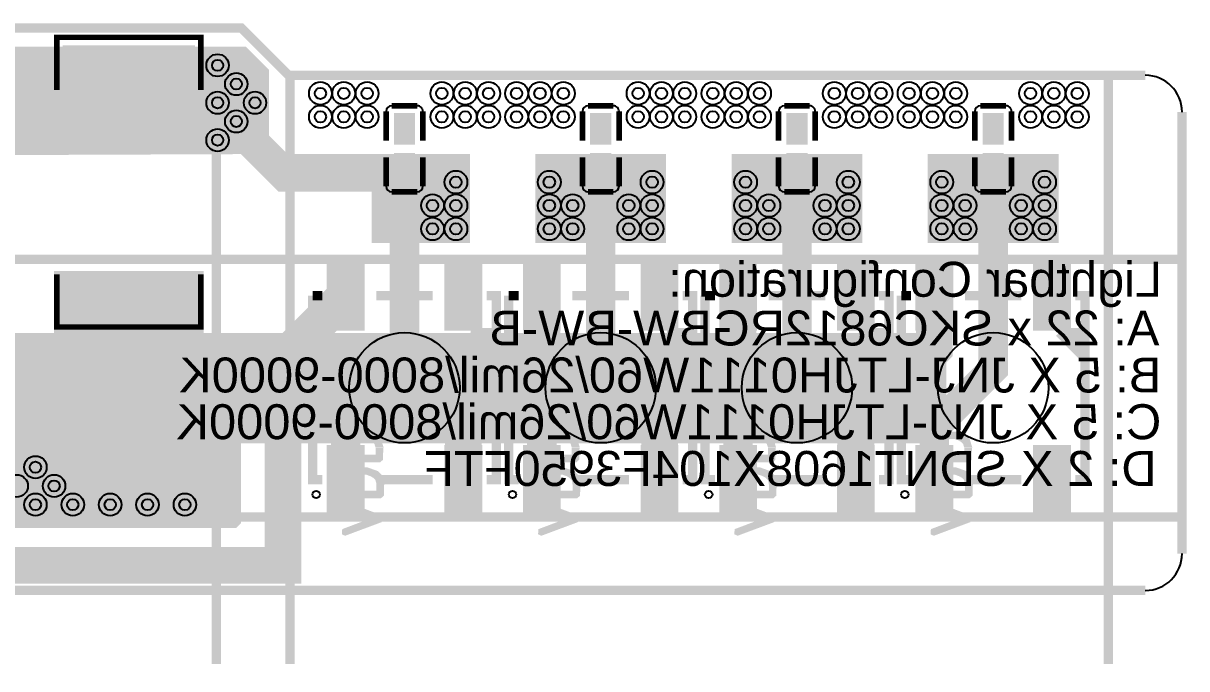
# Model space of a CAD drawing. Header units: millimetres. Extents: x 0 to 195, y -15 to 2.
# Drawn here: x 163.5 to 195.13, y -15.13 to 2.41 of the extents above; entities that cross this region are included whole.
import ezdxf

# ---------------------------------------------------------------- set-up
doc = ezdxf.new("R2010")
doc.units = ezdxf.units.MM
for name, color, linetype, true_color in [('BoardOutLine', 7, 'Continuous', 0xff00ff), ('BottomLayer', 7, 'Continuous', 0x0000ff), ('BottomSilkLayer', 7, 'Continuous', 0x66cc33), ('Document', 7, 'Continuous', 0xffffff), ('Hole', 7, 'Continuous', 0x222222), ('Multi-Layer', 7, 'Continuous', 0xc0c0c0), ('TopLayer', 7, 'Continuous', 0xff0000), ('TopPasteMaskLayer', 7, 'Continuous', 0x808080), ('TopSilkLayer', 7, 'Continuous', 0xffcc00), ('TopSolderMaskLayer', 7, 'Continuous', 0x800080)]:
    doc.layers.add(name, color=color, linetype=linetype, true_color=true_color)
doc.styles.get("Standard").update_dxf_attribs({"font": 'arial.ttf'})

msp = doc.modelspace()

# ---------------------------------------------------------------- hatches: boundary and pattern name
at = {"layer": 'BottomLayer'}
for points in [[(138.30327660655325, 1.7780035560070928), (169.54533909067823, 1.7780035560070928), (170.1803403606807, 1.1430022860046165), (170.1803403606807, -0.63500127000259), (170.68834137668273, -1.1430022860046165), (173.35534671069354, -1.1430022860046165), (173.35534671069354, -2.1590043180086695), (170.43434086868183, -2.1590043180086695), (169.41833883667778, -1.1430022860046165), (138.1762763525528, -1.2700025400050663), (137.66827533655078, -0.7620015240030398), (137.66827533655078, 1.1430022860046165)], [(173.1013462026924, -1.1430022860046165), (175.64135128270254, -1.1430022860046165), (175.64135128270254, -3.048006096012159), (175.64135128270254, -3.5560071120141856), (174.6253492506985, -3.5560071120141856), (173.1013462026924, -3.5560071120141856), (172.97434594869196, -3.5560071120141856), (172.97434594869196, -1.2700025400050663)], [(177.41935483870975, -1.1430022860046165), (180.97536195072394, -1.1430022860046165), (180.97536195072394, -3.048006096012159), (180.97536195072394, -3.5560071120141856), (179.95935991871988, -3.5560071120141856), (178.4353568707138, -3.5560071120141856), (177.41935483870975, -3.5560071120141856), (177.41935483870975, -3.048006096012159)], [(182.75336550673114, -1.1430022860046165), (186.30937261874533, -1.1430022860046165), (186.30937261874533, -3.048006096012159), (186.30937261874533, -3.5560071120141856), (185.29337058674128, -3.5560071120141856), (183.7693675387352, -3.5560071120141856), (182.75336550673114, -3.5560071120141856), (182.75336550673114, -3.048006096012159)], [(188.0873761747523, -1.1430022860046165), (191.64338328676672, -1.1430022860046165), (191.64338328676672, -3.048006096012159), (191.64338328676672, -3.5560071120141856), (190.62738125476244, -3.5560071120141856), (189.10337820675636, -3.5560071120141856), (188.0873761747523, -3.5560071120141856), (188.0873761747523, -3.048006096012159)], [(188.0873761747523, -1.1430022860046165), (191.64338328676672, -1.1430022860046165), (191.64338328676672, -3.048006096012159), (191.64338328676672, -3.5560071120141856), (190.62738125476244, -3.5560071120141856), (189.10337820675636, -3.5560071120141856), (188.0873761747523, -3.5560071120141856), (188.0873761747523, -3.048006096012159)]]:
    msp.add_hatch(color=256, dxfattribs=at).paths.add_polyline_path(points)
at = {"layer": 'Document'}
for points in [[(176.36329692659388, -5.993014986030062), (175.66329692659383, -5.993014986030062), (175.66329692659383, -5.993014986030062), (176.36329692659388, -6.69301498602988)], [(181.69730759461527, -5.993014986030062), (180.99730759461522, -5.993014986030062), (180.99730759461522, -5.993014986030062), (181.69730759461527, -6.69301498602988)], [(187.03131826263666, -5.993014986030062), (186.33131826263661, -5.993014986030062), (186.33131826263661, -5.993014986030062), (187.03131826263666, -6.69301498602988)], [(192.36532893065805, -5.993014986030062), (191.665328930658, -5.993014986030062), (191.665328930658, -5.993014986030062), (192.36532893065805, -6.69301498602988)], [(166.4302768605537, -6.2840995681990535), (166.4302768605537, -7.2340868681736765), (166.28026416052853, -7.2340868681736765), (166.28026416052853, -6.2840995681990535)], [(165.88034036068075, -6.6840741681483), (166.83030226060464, -6.6840741681483), (166.83030226060464, -6.834086868173699), (165.88034036068075, -6.834086868173699)], [(166.45034290068565, -8.734061468122945), (166.45034290068565, -9.684048768097568), (166.30035560071133, -9.684048768097568), (166.30035560071133, -8.734061468122945)], [(173.07716535433087, -9.311023622047173), (172.32715265430534, -9.311023622047173), (172.32715265430534, -9.111023622047242), (172.36715773431547, -9.021031242062463), (172.42715265430525, -8.951028702057442), (172.49715519431038, -8.92103124206244), (172.60716281432565, -8.881026162052308), (172.8071628143257, -8.881026162052308), (172.91717043434096, -8.92103124206244), (172.9871729743461, -8.961036322072573), (173.04716789433564, -9.021031242062463), (173.07716535433087, -9.121031242062486), (173.29715519431056, -9.121031242062486), (173.2271526543052, -8.891033782067552), (173.11717043434078, -8.781026162052399), (172.83716027432047, -8.681026162052376), (172.57716535433087, -8.681026162052376), (172.31717043434082, -8.781026162052399), (172.1871729743459, -8.901016002031952), (172.11717043434078, -9.091033782067598), (172.11717043434078, -9.431013462026954), (172.17716535433078, -9.521031242062463), (173.19715519431043, -9.521031242062463), (173.27716535433092, -9.451028702057442), (173.28717297434605, -9.131013462027), (173.07716535433087, -9.131013462027)], [(178.41117602235204, -9.311023622047173), (177.66116332232673, -9.311023622047173), (177.66116332232673, -9.111023622047242), (177.70116840233663, -9.021031242062463), (177.76116332232664, -8.951028702057442), (177.83116586233177, -8.92103124206244), (177.94117348234704, -8.881026162052308), (178.14117348234709, -8.881026162052308), (178.25118110236235, -8.92103124206244), (178.3211836423675, -8.961036322072573), (178.38117856235704, -9.021031242062463), (178.41117602235204, -9.121031242062486), (178.63116586233195, -9.121031242062486), (178.5611633223266, -8.891033782067552), (178.45118110236217, -8.781026162052399), (178.17117094234186, -8.681026162052376), (177.91117602235227, -8.681026162052376), (177.65118110236222, -8.781026162052399), (177.5211836423673, -8.901016002031952), (177.45118110236217, -9.091033782067598), (177.45118110236217, -9.431013462026954), (177.51117602235217, -9.521031242062463), (178.53116586233182, -9.521031242062463), (178.61117602235208, -9.451028702057442), (178.62118364236744, -9.131013462027), (178.41117602235204, -9.131013462027)], [(183.74518669037343, -9.311023622047173), (182.99517399034812, -9.311023622047173), (182.99517399034812, -9.111023622047242), (183.03517907035803, -9.021031242062463), (183.09517399034803, -8.951028702057442), (183.16517653035294, -8.92103124206244), (183.27518415036843, -8.881026162052308), (183.47518415036848, -8.881026162052308), (183.58519177038374, -8.92103124206244), (183.65519431038865, -8.961036322072573), (183.71518923037843, -9.021031242062463), (183.74518669037343, -9.121031242062486), (183.96517653035312, -9.121031242062486), (183.89517399034798, -8.891033782067552), (183.78519177038356, -8.781026162052399), (183.50518161036325, -8.681026162052376), (183.24518669037343, -8.681026162052376), (182.9851917703836, -8.781026162052399), (182.85519431038847, -8.901016002031952), (182.78519177038356, -9.091033782067598), (182.78519177038356, -9.431013462026954), (182.84518669037334, -9.521031242062463), (183.86517653035298, -9.521031242062463), (183.94518669037348, -9.451028702057442), (183.9551943103886, -9.131013462027), (183.74518669037343, -9.131013462027)], [(189.07919735839482, -9.311023622047173), (188.3291846583695, -9.311023622047173), (188.3291846583695, -9.111023622047242), (188.36918973837942, -9.021031242062463), (188.42918465836942, -8.951028702057442), (188.49918719837433, -8.92103124206244), (188.6091948183896, -8.881026162052308), (188.80919481838964, -8.881026162052308), (188.9192024384049, -8.92103124206244), (188.98920497841004, -8.961036322072573), (189.04919989839982, -9.021031242062463), (189.07919735839482, -9.121031242062486), (189.2991871983745, -9.121031242062486), (189.22918465836915, -8.891033782067552), (189.11920243840473, -8.781026162052399), (188.83919227838464, -8.681026162052376), (188.57919735839482, -8.681026162052376), (188.31920243840477, -8.781026162052399), (188.18920497840986, -8.901016002031952), (188.11920243840473, -9.091033782067598), (188.11920243840473, -9.431013462026954), (188.17919735839473, -9.521031242062463), (189.19918719837437, -9.521031242062463), (189.27919735839487, -9.451028702057442), (189.28920497841, -9.131013462027), (189.07919735839482, -9.131013462027)], [(173.10129540259072, -10.287020574041094), (172.3512827025654, -10.287020574041094), (172.3512827025654, -10.087020574041162), (172.39128778257555, -9.997028194056384), (172.45128270256555, -9.92702565405125), (172.52128524257046, -9.897028194056361), (172.63129286258572, -9.857023114046228), (172.83129286258577, -9.857023114046228), (172.94130048260104, -9.897028194056361), (173.01130302260594, -9.937033274066607), (173.07129794259595, -9.997028194056384), (173.10129540259072, -10.097028194056406), (173.3212852425704, -10.097028194056406), (173.2512827025655, -9.867030734061473), (173.14130048260085, -9.757023114046206), (172.86129032258077, -9.657023114046183), (172.60129540259072, -9.657023114046183), (172.34130048260113, -9.757023114046206), (172.211303022606, -9.877012954025872), (172.14130048260108, -10.067030734061404), (172.14130048260108, -10.407010414020874), (172.20129540259086, -10.497028194056384), (173.2212852425705, -10.497028194056384), (173.30129540259077, -10.42702565405125), (173.31130302260613, -10.107010414020806), (173.10129540259072, -10.107010414020806)], [(178.4353060706121, -10.287020574041094), (177.68529337058658, -10.287020574041094), (177.68529337058658, -10.087020574041162), (177.72529845059694, -9.997028194056384), (177.78529337058671, -9.92702565405125), (177.85529591059185, -9.897028194056361), (177.96530353060712, -9.857023114046228), (178.16530353060716, -9.857023114046228), (178.2753111506222, -9.897028194056361), (178.34531369062734, -9.937033274066607), (178.40530861061734, -9.997028194056384), (178.4353060706121, -10.097028194056406), (178.6552959105918, -10.097028194056406), (178.58529337058667, -9.867030734061473), (178.47531115062225, -9.757023114046206), (178.19530099060194, -9.657023114046183), (177.9353060706121, -9.657023114046183), (177.6753111506223, -9.757023114046206), (177.54531369062738, -9.877012954025872), (177.47531115062225, -10.067030734061404), (177.47531115062225, -10.407010414020874), (177.53530607061225, -10.497028194056384), (178.5552959105919, -10.497028194056384), (178.63530607061216, -10.42702565405125), (178.64531369062752, -10.107010414020806), (178.4353060706121, -10.107010414020806)], [(183.7693167386335, -10.287020574041094), (183.01930403860797, -10.287020574041094), (183.01930403860797, -10.087020574041162), (183.05930911861833, -9.997028194056384), (183.1193040386081, -9.92702565405125), (183.18930657861324, -9.897028194056361), (183.2993141986285, -9.857023114046228), (183.49931419862855, -9.857023114046228), (183.6093218186436, -9.897028194056361), (183.67932435864873, -9.937033274066607), (183.7393192786385, -9.997028194056384), (183.7693167386335, -10.097028194056406), (183.9893065786132, -10.097028194056406), (183.91930403860806, -9.867030734061473), (183.80932181864364, -9.757023114046206), (183.52931165862333, -9.657023114046183), (183.2693167386335, -9.657023114046183), (183.00932181864368, -9.757023114046206), (182.87932435864877, -9.877012954025872), (182.80932181864364, -10.067030734061404), (182.80932181864364, -10.407010414020874), (182.86931673863364, -10.497028194056384), (183.8893065786133, -10.497028194056384), (183.96931673863355, -10.42702565405125), (183.9793243586489, -10.107010414020806), (183.7693167386335, -10.107010414020806)], [(189.10332740665467, -10.287020574041094), (188.35331470662936, -10.287020574041094), (188.35331470662936, -10.087020574041162), (188.3933197866395, -9.997028194056384), (188.4533147066295, -9.92702565405125), (188.52331724663463, -9.897028194056361), (188.6333248666499, -9.857023114046228), (188.83332486664995, -9.857023114046228), (188.94333248666499, -9.897028194056361), (189.0133350266699, -9.937033274066607), (189.0733299466599, -9.997028194056384), (189.10332740665467, -10.097028194056406), (189.3233172466346, -10.097028194056406), (189.25331470662945, -9.867030734061473), (189.14333248666503, -9.757023114046206), (188.86332232664472, -9.657023114046183), (188.60332740665467, -9.657023114046183), (188.34333248666508, -9.757023114046206), (188.21333502667017, -9.877012954025872), (188.14333248666503, -10.067030734061404), (188.14333248666503, -10.407010414020874), (188.2033274066548, -10.497028194056384), (189.22331724663468, -10.497028194056384), (189.30332740665472, -10.42702565405125), (189.31333502667007, -10.107010414020806), (189.10332740665467, -10.107010414020806)], [(165.35915671831344, -10.813970027940059), (164.45915671831335, -10.813970027940059), (164.45915671831335, -9.813970027940059)], [(172.91028702057406, -11.054000508001081), (172.18028956057924, -10.773990347980657), (172.1402844805691, -10.703987807975636), (172.1602997205996, -10.624003048006102), (172.25029210058437, -10.583997967995856), (173.2402844805688, -10.954000508001059), (173.30030480060964, -11.043992887985723), (173.2402844805688, -11.143992887985746), (172.25029210058437, -11.513995427990835), (172.1602997205996, -11.473990347980703), (172.17028194056388, -11.333985267970547)], [(178.24429768859545, -11.054000508001081), (177.51430022860063, -10.773990347980657), (177.47429514859027, -10.703987807975636), (177.494310388621, -10.624003048006102), (177.58430276860554, -10.583997967995856), (178.57429514859018, -10.954000508001059), (178.63431546863103, -11.043992887985723), (178.57429514859018, -11.143992887985746), (177.58430276860554, -11.513995427990835), (177.494310388621, -11.473990347980703), (177.50429260858527, -11.333985267970547)], [(183.57830835661684, -11.054000508001081), (182.8483108966218, -10.773990347980657), (182.80830581661166, -10.703987807975636), (182.82832105664215, -10.624003048006102), (182.91831343662693, -10.583997967995856), (183.90830581661157, -10.954000508001059), (183.96832613665242, -11.043992887985723), (183.90830581661157, -11.143992887985746), (182.91831343662693, -11.513995427990835), (182.82832105664215, -11.473990347980703), (182.83830327660644, -11.333985267970547)], [(188.912319024638, -11.054000508001081), (188.1823215646432, -10.773990347980657), (188.14231648463306, -10.703987807975636), (188.16233172466355, -10.624003048006102), (188.25232410464832, -10.583997967995856), (189.24231648463297, -10.954000508001059), (189.3023368046736, -11.043992887985723), (189.24231648463297, -11.143992887985746), (188.25232410464832, -11.513995427990835), (188.16233172466355, -11.473990347980703), (188.17231394462783, -11.333985267970547)]]:
    msp.add_hatch(color=256, dxfattribs=at).paths.add_polyline_path(points)
at = {"layer": 'TopLayer'}
for points in [[(164.64234188468367, 0.5199898399796439), (168.09832359664733, 0.5199898399796439), (168.09832359664733, 1.8025400050800044), (164.64234188468367, 1.8025400050800044)], [(173.59334518669039, -0.8499872999746003), (174.13335026670052, -0.8499872999746003), (174.13335026670052, -0.05989331978662449), (173.59334518669039, -0.05989331978662449)], [(178.92735585471178, -0.8499872999746003), (179.4673609347219, -0.8499872999746003), (179.4673609347219, -0.05989331978662449), (178.92735585471178, -0.05989331978662449)], [(184.26136652273317, -0.8499872999746003), (184.8013716027433, -0.8499872999746003), (184.8013716027433, -0.05989331978662449), (184.26136652273317, -0.05989331978662449)], [(189.59537719075433, -0.8499872999746003), (190.1353822707647, -0.8499872999746003), (190.1353822707647, -0.05989331978662449), (189.59537719075433, -0.05989331978662449)], [(173.1013462026924, -1.1430022860046165), (175.64135128270254, -1.1430022860046165), (175.64135128270254, -3.048006096012159), (175.64135128270254, -3.5560071120141856), (174.6253492506985, -3.5560071120141856), (172.97434594869196, -3.5560071120141856), (172.97434594869196, -1.2700025400050663)], [(173.59334518669039, -1.1500127000253997), (174.13335026670052, -1.1500127000253997), (174.13335026670052, -1.9401066802133755), (173.59334518669039, -1.9401066802133755)], [(177.41935483870975, -1.1430022860046165), (180.97536195072394, -1.1430022860046165), (180.97536195072394, -3.048006096012159), (180.97536195072394, -3.5560071120141856), (179.95935991871988, -3.5560071120141856), (178.4353568707138, -3.5560071120141856), (177.41935483870975, -3.5560071120141856), (177.41935483870975, -3.048006096012159)], [(178.92735585471178, -1.1500127000253997), (179.4673609347219, -1.1500127000253997), (179.4673609347219, -1.9401066802133755), (178.92735585471178, -1.9401066802133755)], [(182.75336550673114, -1.1430022860046165), (186.30937261874533, -1.1430022860046165), (186.30937261874533, -3.048006096012159), (186.30937261874533, -3.5560071120141856), (185.29337058674128, -3.5560071120141856), (183.7693675387352, -3.5560071120141856), (182.75336550673114, -3.5560071120141856), (182.75336550673114, -3.048006096012159)], [(184.26136652273317, -1.1500127000253997), (184.8013716027433, -1.1500127000253997), (184.8013716027433, -1.9401066802133755), (184.26136652273317, -1.9401066802133755)], [(188.0873761747523, -1.1430022860046165), (191.64338328676672, -1.1430022860046165), (191.64338328676672, -3.048006096012159), (191.64338328676672, -3.5560071120141856), (190.62738125476244, -3.5560071120141856), (189.10337820675636, -3.5560071120141856), (188.0873761747523, -3.5560071120141856), (188.0873761747523, -3.048006096012159)], [(189.59537719075433, -1.1500127000253997), (190.1353822707647, -1.1500127000253997), (190.1353822707647, -1.9401066802133755), (189.59537719075433, -1.9401066802133755)], [(172.76342392684796, -4.093014986029971), (172.76342392684796, -5.893014986030039), (171.76342392684796, -5.893014986030039), (171.76342392684796, -4.093014986029971)], [(175.9631699263398, -4.093014986029971), (175.9631699263398, -5.893014986030039), (174.9631699263398, -5.893014986030039), (174.9631699263398, -4.093014986029971)], [(178.09743459486936, -4.093014986029971), (178.09743459486936, -5.893014986030039), (177.09743459486936, -5.893014986030039), (177.09743459486936, -4.093014986029971)], [(181.29718059436118, -4.093014986029971), (181.29718059436118, -5.893014986030039), (180.29718059436118, -5.893014986030039), (180.29718059436118, -4.093014986029971)], [(183.43144526289052, -4.093014986029971), (183.43144526289052, -5.893014986030039), (182.43144526289075, -5.893014986030039), (182.43144526289075, -4.093014986029971)], [(186.63119126238257, -4.093014986029971), (186.63119126238257, -5.893014986030039), (185.63119126238257, -5.893014986030039), (185.63119126238257, -4.093014986029971)], [(188.7654559309119, -4.093014986029971), (188.7654559309119, -5.893014986030039), (187.7654559309119, -5.893014986030039), (187.7654559309119, -4.093014986029971)], [(191.96520193040396, -4.093014986029971), (191.96520193040396, -5.893014986030039), (190.96520193040396, -5.893014986030039), (190.96520193040396, -4.093014986029971)], [(164.33832867665728, -4.318008636017225), (168.40233680467372, -4.318008636017225), (168.40233680467372, -7.366014732029498), (164.33832867665728, -7.366014732029498)], [(164.64234188468367, -4.329997459994956), (168.09832359664733, -4.329997459994956), (168.09832359664733, -5.612547625095203), (164.64234188468367, -5.612547625095203)], [(165.27043434086886, -7.38658877317755), (165.27043434086886, -6.136601473202973), (167.4704343408689, -6.136601473202973), (167.4704343408689, -7.38658877317755)], [(165.27043434086886, -10.08656337312675), (165.27043434086886, -7.886563373126705), (167.4704343408689, -7.886563373126705), (167.4704343408689, -10.08656337312675)], [(136.3982727965456, -8.001016002031974), (136.3982727965456, -11.30302260604526), (169.2913385826771, -11.30302260604526), (169.41833883667778, -11.176022352044697), (169.41833883667778, -8.001016002031974)], [(172.76342392684796, -9.09301498602997), (172.76342392684796, -10.893014986029925), (171.76342392684796, -10.893014986029925), (171.76342392684796, -9.09301498602997)], [(175.9631699263398, -9.09301498602997), (175.9631699263398, -10.893014986029925), (174.9631699263398, -10.893014986029925), (174.9631699263398, -9.09301498602997)], [(178.09743459486936, -9.09301498602997), (178.09743459486936, -10.893014986029925), (177.09743459486936, -10.893014986029925), (177.09743459486936, -9.09301498602997)], [(181.29718059436118, -9.09301498602997), (181.29718059436118, -10.893014986029925), (180.29718059436118, -10.893014986029925), (180.29718059436118, -9.09301498602997)], [(183.43144526289052, -9.09301498602997), (183.43144526289052, -10.893014986029925), (182.43144526289075, -10.893014986029925), (182.43144526289075, -9.09301498602997)], [(186.63119126238257, -9.09301498602997), (186.63119126238257, -10.893014986029925), (185.63119126238257, -10.893014986029925), (185.63119126238257, -9.09301498602997)], [(188.7654559309119, -9.09301498602997), (188.7654559309119, -10.893014986029925), (187.7654559309119, -10.893014986029925), (187.7654559309119, -9.09301498602997)], [(191.96520193040396, -9.09301498602997), (191.96520193040396, -10.893014986029925), (190.96520193040396, -10.893014986029925), (190.96520193040396, -9.09301498602997)]]:
    msp.add_hatch(color=256, dxfattribs=at).paths.add_polyline_path(points)
at = {"layer": 'TopPasteMaskLayer'}
for points in [[(164.7423418846838, 0.5199898399796439), (165.68280416560833, 0.5199898399796439), (165.78280416560824, 0.6199898399796666), (165.78280416560824, 0.8560579121158298), (165.88280416560838, 0.9560579121158526), (166.85786131572263, 0.9560579121158526), (166.95786131572277, 0.8560579121158298), (166.95786131572277, 0.6199898399796666), (167.05786131572268, 0.5199898399796439), (167.9983235966472, 0.5199898399796439), (168.09832359664733, 0.6199898399796666), (168.09832359664733, 1.7025400050800954), (167.9983235966472, 1.8025400050800044), (164.7423418846838, 1.8025400050800044), (164.64234188468367, 1.7025400050800954), (164.64234188468367, 0.6199898399796666)], [(174.08836677673366, -0.8199644399288673), (173.63835407670808, -0.8199644399288673), (173.58836677673366, -0.7499872999745776), (173.58836677673366, -0.26997713995422146), (173.63835407670808, -0.2199644399288445), (174.08836677673366, -0.2199644399288445), (174.13835407670808, -0.26997713995422146), (174.13835407670808, -0.7499872999745776)], [(179.42237744475506, -0.8199644399288673), (178.97236474472948, -0.8199644399288673), (178.92237744475506, -0.7499872999745776), (178.92237744475506, -0.26997713995422146), (178.97236474472948, -0.2199644399288445), (179.42237744475506, -0.2199644399288445), (179.47236474472948, -0.26997713995422146), (179.47236474472948, -0.7499872999745776)], [(184.75638811277622, -0.8199644399288673), (184.30637541275087, -0.8199644399288673), (184.25638811277622, -0.7499872999745776), (184.25638811277622, -0.26997713995422146), (184.30637541275087, -0.2199644399288445), (184.75638811277622, -0.2199644399288445), (184.80637541275087, -0.26997713995422146), (184.80637541275087, -0.7499872999745776)], [(190.0903987807976, -0.8199644399288673), (189.64038608077226, -0.8199644399288673), (189.5903987807976, -0.7499872999745776), (189.5903987807976, -0.26997713995422146), (189.64038608077226, -0.2199644399288445), (190.0903987807976, -0.2199644399288445), (190.14038608077226, -0.26997713995422146), (190.14038608077226, -0.7499872999745776)], [(174.08836677673366, -1.7799847599694658), (173.63835407670808, -1.7799847599694658), (173.58836677673366, -1.7299720599440889), (173.58836677673366, -1.2499872999746913), (173.63835407670808, -1.179984759969443), (174.08836677673366, -1.179984759969443), (174.13835407670808, -1.2499872999746913), (174.13835407670808, -1.7299720599440889)], [(179.42237744475506, -1.7799847599694658), (178.97236474472948, -1.7799847599694658), (178.92237744475506, -1.7299720599440889), (178.92237744475506, -1.2499872999746913), (178.97236474472948, -1.179984759969443), (179.42237744475506, -1.179984759969443), (179.47236474472948, -1.2499872999746913), (179.47236474472948, -1.7299720599440889)], [(184.75638811277622, -1.7799847599694658), (184.30637541275087, -1.7799847599694658), (184.25638811277622, -1.7299720599440889), (184.25638811277622, -1.2499872999746913), (184.30637541275087, -1.179984759969443), (184.75638811277622, -1.179984759969443), (184.80637541275087, -1.2499872999746913), (184.80637541275087, -1.7299720599440889)], [(190.0903987807976, -1.7799847599694658), (189.64038608077226, -1.7799847599694658), (189.5903987807976, -1.7299720599440889), (189.5903987807976, -1.2499872999746913), (189.64038608077226, -1.179984759969443), (190.0903987807976, -1.179984759969443), (190.14038608077226, -1.2499872999746913), (190.14038608077226, -1.7299720599440889)], [(172.76342392684796, -4.093014986029971), (172.76342392684796, -5.893014986030039), (171.76342392684796, -5.893014986030039), (171.76342392684796, -4.093014986029971)], [(175.9631699263398, -4.093014986029971), (175.9631699263398, -5.893014986030039), (174.9631699263398, -5.893014986030039), (174.9631699263398, -4.093014986029971)], [(178.09743459486936, -4.093014986029971), (178.09743459486936, -5.893014986030039), (177.09743459486936, -5.893014986030039), (177.09743459486936, -4.093014986029971)], [(181.29718059436118, -4.093014986029971), (181.29718059436118, -5.893014986030039), (180.29718059436118, -5.893014986030039), (180.29718059436118, -4.093014986029971)], [(183.43144526289052, -4.093014986029971), (183.43144526289052, -5.893014986030039), (182.43144526289075, -5.893014986030039), (182.43144526289075, -4.093014986029971)], [(186.63119126238257, -4.093014986029971), (186.63119126238257, -5.893014986030039), (185.63119126238257, -5.893014986030039), (185.63119126238257, -4.093014986029971)], [(188.7654559309119, -4.093014986029971), (188.7654559309119, -5.893014986030039), (187.7654559309119, -5.893014986030039), (187.7654559309119, -4.093014986029971)], [(191.96520193040396, -4.093014986029971), (191.96520193040396, -5.893014986030039), (190.96520193040396, -5.893014986030039), (190.96520193040396, -4.093014986029971)], [(164.7423418846838, -4.329997459994956), (165.68280416560833, -4.329997459994956), (165.78280416560824, -4.429997459994979), (165.78280416560824, -4.666065532131029), (165.88280416560838, -4.766065532131051), (166.85786131572263, -4.766065532131051), (166.95786131572277, -4.666065532131029), (166.95786131572277, -4.429997459994979), (167.05786131572268, -4.329997459994956), (167.9983235966472, -4.329997459994956), (168.09832359664733, -4.429997459994979), (168.09832359664733, -5.512547625095294), (167.9983235966472, -5.612547625095203), (164.7423418846838, -5.612547625095203), (164.64234188468367, -5.512547625095294), (164.64234188468367, -4.429997459994979)], [(165.27043434086886, -7.38658877317755), (165.27043434086886, -6.136601473202973), (167.4704343408689, -6.136601473202973), (167.4704343408689, -7.38658877317755)], [(165.27043434086886, -10.08656337312675), (165.27043434086886, -7.886563373126705), (167.4704343408689, -7.886563373126705), (167.4704343408689, -10.08656337312675)], [(172.76342392684796, -9.09301498602997), (172.76342392684796, -10.893014986029925), (171.76342392684796, -10.893014986029925), (171.76342392684796, -9.09301498602997)], [(175.9631699263398, -9.09301498602997), (175.9631699263398, -10.893014986029925), (174.9631699263398, -10.893014986029925), (174.9631699263398, -9.09301498602997)], [(178.09743459486936, -9.09301498602997), (178.09743459486936, -10.893014986029925), (177.09743459486936, -10.893014986029925), (177.09743459486936, -9.09301498602997)], [(181.29718059436118, -9.09301498602997), (181.29718059436118, -10.893014986029925), (180.29718059436118, -10.893014986029925), (180.29718059436118, -9.09301498602997)], [(183.43144526289052, -9.09301498602997), (183.43144526289052, -10.893014986029925), (182.43144526289075, -10.893014986029925), (182.43144526289075, -9.09301498602997)], [(186.63119126238257, -9.09301498602997), (186.63119126238257, -10.893014986029925), (185.63119126238257, -10.893014986029925), (185.63119126238257, -9.09301498602997)], [(188.7654559309119, -9.09301498602997), (188.7654559309119, -10.893014986029925), (187.7654559309119, -10.893014986029925), (187.7654559309119, -9.09301498602997)], [(191.96520193040396, -9.09301498602997), (191.96520193040396, -10.893014986029925), (190.96520193040396, -10.893014986029925), (190.96520193040396, -9.09301498602997)]]:
    msp.add_hatch(color=256, dxfattribs=at).paths.add_polyline_path(points)
at = {"layer": 'TopSilkLayer'}
msp.add_hatch(color=256, dxfattribs=at).paths.add_polyline_path([(165.35915671831344, -10.813970027940059), (164.45915671831335, -10.813970027940059), (164.45915671831335, -9.813970027940059)])
at = {"layer": 'TopSolderMaskLayer'}
for points in [[(164.57389711586507, 0.5105633172277066), (168.16676836546594, 0.5105633172277066), (168.16676836546594, 1.8119657811174648), (164.57389711586507, 1.8119657811174648)], [(173.57598502852125, -0.8871530939675267), (174.15071042486989, -0.8871530939675267), (174.15071042486989, -0.02273230473088006), (173.57598502852125, -0.02273230473088006)], [(178.9099956965424, -0.8871530939675267), (179.48472109289105, -0.8871530939675267), (179.48472109289105, -0.02273230473088006), (178.9099956965424, -0.02273230473088006)], [(184.2440063645638, -0.8871530939675267), (184.81873176091244, -0.8871530939675267), (184.81873176091244, -0.02273230473088006), (184.2440063645638, -0.02273230473088006)], [(189.5780170325852, -0.8871530939675267), (190.15274242893383, -0.8871530939675267), (190.15274242893383, -0.02273230473088006), (189.5780170325852, -0.02273230473088006)], [(173.57598502852125, -1.1128469060324733), (174.15071042486989, -1.1128469060324733), (174.15071042486989, -1.97726769526912), (173.57598502852125, -1.97726769526912)], [(178.9099956965424, -1.1128469060324733), (179.48472109289105, -1.1128469060324733), (179.48472109289105, -1.97726769526912), (178.9099956965424, -1.97726769526912)], [(184.2440063645638, -1.1128469060324733), (184.81873176091244, -1.1128469060324733), (184.81873176091244, -1.97726769526912), (184.2440063645638, -1.97726769526912)], [(189.5780170325852, -1.1128469060324733), (190.15274242893383, -1.1128469060324733), (190.15274242893383, -1.97726769526912), (189.5780170325852, -1.97726769526912)], [(172.7775357830285, -4.047288442963918), (172.7775357830285, -5.938728625844419), (171.74931350436168, -5.938728625844419), (171.74931350436168, -4.047288442963918)], [(175.97727748143666, -4.047288442963918), (175.97727748143666, -5.938728625844419), (174.94905520276984, -5.938728625844419), (174.94905520276984, -4.047288442963918)], [(178.1115464510499, -4.047288442963918), (178.1115464510499, -5.938728625844419), (177.08332417238307, -5.938728625844419), (177.08332417238307, -4.047288442963918)], [(181.31128814945805, -4.047288442963918), (181.31128814945805, -5.938728625844419), (180.28306587079123, -5.938728625844419), (180.28306587079123, -4.047288442963918)], [(183.44555711907128, -4.047288442963918), (183.44555711907128, -5.938728625844419), (182.41733484040446, -5.938728625844419), (182.41733484040446, -4.047288442963918)], [(186.64529881747922, -4.047288442963918), (186.64529881747922, -5.938728625844419), (185.61707653881263, -5.938728625844419), (185.61707653881263, -4.047288442963918)], [(188.77956778709267, -4.047288442963918), (188.77956778709267, -5.938728625844419), (187.75134550842586, -5.938728625844419), (187.75134550842586, -4.047288442963918)], [(191.9793094855006, -4.047288442963918), (191.9793094855006, -5.938728625844419), (190.9510872068338, -5.938728625844419), (190.9510872068338, -4.047288442963918)], [(164.57389711586507, -4.3205709372429055), (168.16676836546594, -4.3205709372429055), (168.16676836546594, -5.621973401132777), (164.57389711586507, -5.621973401132777)], [(165.22573483464907, -7.401022819640957), (165.22573483464907, -6.1221721188309175), (167.51514210508572, -6.1221721188309175), (167.51514210508572, -7.401022819640957)], [(165.2450366361145, -10.111964010438214), (165.2450366361145, -7.86116390883808), (167.49583673771463, -7.86116390883808), (167.49583673771463, -10.111964010438214)], [(172.7775357830285, -9.04730134621559), (172.7775357830285, -10.938741529095978), (171.74931350436168, -10.938741529095978), (171.74931350436168, -9.04730134621559)], [(175.97727748143666, -9.04730134621559), (175.97727748143666, -10.938741529095978), (174.94905520276984, -10.938741529095978), (174.94905520276984, -9.04730134621559)], [(178.1115464510499, -9.04730134621559), (178.1115464510499, -10.938741529095978), (177.08332417238307, -10.938741529095978), (177.08332417238307, -9.04730134621559)], [(181.31128814945805, -9.04730134621559), (181.31128814945805, -10.938741529095978), (180.28306587079123, -10.938741529095978), (180.28306587079123, -9.04730134621559)], [(183.44555711907128, -9.04730134621559), (183.44555711907128, -10.938741529095978), (182.41733484040446, -10.938741529095978), (182.41733484040446, -9.04730134621559)], [(186.64529881747922, -9.04730134621559), (186.64529881747922, -10.938741529095978), (185.61707653881263, -10.938741529095978), (185.61707653881263, -9.04730134621559)], [(188.77956778709267, -9.04730134621559), (188.77956778709267, -10.938741529095978), (187.75134550842586, -10.938741529095978), (187.75134550842586, -9.04730134621559)], [(191.9793094855006, -9.04730134621559), (191.9793094855006, -10.938741529095978), (190.9510872068338, -10.938741529095978), (190.9510872068338, -9.04730134621559)]]:
    msp.add_hatch(color=256, dxfattribs=at).paths.add_polyline_path(points)

# ---------------------------------------------------------------- linework, layer by layer
at = {"layer": 'BoardOutLine', "const_width": 0.25400050800101603}
for points in [[(137.15941071882162, 1.0007620015239809), (138.43449326898644, 2.2860045720091193), (169.42509525019068, 2.2860045720091193), (170.71287782575564, 1.0007620015239809)], [(170.71287782575564, 1.0007620015239809), (194, 1.0007620015239809)], [(195, 0), (195, -12)], [(194, -13), (1, -13)]]:
    msp.add_lwpolyline(points, dxfattribs=at)
at = {"layer": 'BoardOutLine'}
for centre, start, end in [((194, 0), 0, 90), ((194, -12), 270, 0)]:
    msp.add_arc(centre, 1, start, end, dxfattribs=at)
at = {"layer": 'BottomLayer'}
for points, const_width in [([(172.26314452628912, -9.992379984759964), (172.26314452628912, -8.585217170434362), (173.86334772669557, -6.9850139700279215), (173.86334772669557, -2.9591059182118897)], 0.8), ([(177.5971551943103, -9.992379984759964), (177.5971551943103, -8.585217170434362), (179.19735839471673, -6.9850139700279215), (179.19735839471673, -2.9591059182118897)], 0.8), ([(182.93116586233168, -9.992379984759964), (182.93116586233168, -8.585217170434362), (184.53136906273812, -6.9850139700279215), (184.53136906273812, -2.9591059182118897)], 0.8), ([(188.26517653035307, -9.992379984759964), (188.26517653035307, -8.585217170434362), (189.8653797307595, -6.9850139700279215), (189.8653797307595, -2.9591059182118897)], 0.8), ([(45.70596901193812, -7.5), (188.59537719075433, -7.5)], 3.0000000000000004)]:
    msp.add_lwpolyline(points, dxfattribs=dict(at, const_width=const_width))
at = {"layer": 'Document', "const_width": 0.25400050800101603}
for points in [[(168.75001270002554, 1), (168.75001270002554, -15)], [(170.7499872999747, 1), (170.7499872999747, -15)], [(193.00000000000023, 1), (193.00000000000023, -15)], [(0, -4), (195, -4)], [(0, -11), (194.9999491998983, -11)]]:
    msp.add_lwpolyline(points, dxfattribs=at)
at = {"layer": 'Hole'}
for centre, radius in [((168.78333756667507, 1.2700025400050663), 0.15250190500381003), ((169.2913385826771, 0.7620015240030398), 0.15250190500381003), ((171.57734315468633, 0.5080010160020265), 0.15499110998222), ((172.2123444246888, 0.5080010160020265), 0.15499110998222), ((172.8473456946915, 0.5080010160020265), 0.15499110998222), ((174.87934975869962, 0.5080010160020265), 0.15499110998222), ((175.5143510287021, 0.5080010160020265), 0.15499110998222), ((176.14935229870457, 0.5080010160020265), 0.15499110998222), ((176.91135382270772, 0.5080010160020265), 0.15499110998222), ((177.5463550927102, 0.5080010160020265), 0.15499110998222), ((178.18135636271268, 0.5080010160020265), 0.15499110998222), ((180.21336042672078, 0.5080010160020265), 0.15499110998222), ((180.8483616967235, 0.5080010160020265), 0.15499110998222), ((181.48336296672596, 0.5080010160020265), 0.15499110998222), ((182.24536449072912, 0.5080010160020265), 0.15499110998222), ((182.8803657607316, 0.5080010160020265), 0.15499110998222), ((183.51536703073407, 0.5080010160020265), 0.15499110998222), ((185.54737109474218, 0.5080010160020265), 0.15499110998222), ((186.18237236474488, 0.5080010160020265), 0.15499110998222), ((186.81737363474736, 0.5080010160020265), 0.15499110998222), ((187.57937515875028, 0.5080010160020265), 0.15499110998222), ((188.21437642875298, 0.5080010160020265), 0.15499110998222), ((188.84937769875546, 0.5080010160020265), 0.15499110998222), ((190.88138176276357, 0.5080010160020265), 0.15499110998222), ((191.51638303276604, 0.5080010160020265), 0.15499110998222), ((192.15138430276875, 0.5080010160020265), 0.15499110998222), ((168.78333756667507, 0.25400050800101326), 0.15250190500381003), ((169.79933959867913, 0.25400050800101326), 0.15250190500381003), ((171.57734315468633, -0.12700025400044979), 0.15499110998222), ((172.2123444246888, -0.12700025400044979), 0.15499110998222), ((172.8473456946915, -0.12700025400044979), 0.15499110998222), ((174.87934975869962, -0.12700025400044979), 0.15499110998222), ((175.5143510287021, -0.12700025400044979), 0.15499110998222), ((176.14935229870457, -0.12700025400044979), 0.15499110998222), ((176.91135382270772, -0.12700025400044979), 0.15499110998222), ((177.5463550927102, -0.12700025400044979), 0.15499110998222), ((178.18135636271268, -0.12700025400044979), 0.15499110998222), ((180.21336042672078, -0.12700025400044979), 0.15499110998222), ((180.8483616967235, -0.12700025400044979), 0.15499110998222), ((181.48336296672596, -0.12700025400044979), 0.15499110998222), ((182.24536449072912, -0.12700025400044979), 0.15499110998222), ((182.8803657607316, -0.12700025400044979), 0.15499110998222), ((183.51536703073407, -0.12700025400044979), 0.15499110998222), ((185.54737109474218, -0.12700025400044979), 0.15499110998222), ((186.18237236474488, -0.12700025400044979), 0.15499110998222), ((186.81737363474736, -0.12700025400044979), 0.15499110998222), ((187.57937515875028, -0.12700025400044979), 0.15499110998222), ((188.21437642875298, -0.12700025400044979), 0.15499110998222), ((188.84937769875546, -0.12700025400044979), 0.15499110998222), ((190.88138176276357, -0.12700025400044979), 0.15499110998222), ((191.51638303276604, -0.12700025400044979), 0.15499110998222), ((192.15138430276875, -0.12700025400044979), 0.15499110998222), ((169.2913385826771, -0.25400050800101326), 0.15250190500381003), ((168.78333756667507, -0.7620015240030398), 0.15250190500381003), ((175.26035052070097, -1.9050038100076563), 0.15499110998222), ((177.80035560071133, -1.9050038100076563), 0.15499110998222), ((180.59436118872236, -1.9050038100076563), 0.15499110998222), ((183.1343662687325, -1.9050038100076563), 0.15499110998222), ((185.92837185674375, -1.9050038100076563), 0.15499110998222), ((188.46837693675388, -1.9050038100076563), 0.15499110998222), ((191.26238252476514, -1.9050038100076563), 0.15499110998222), ((174.6253492506985, -2.5400050800101326), 0.15499110998222), ((175.26035052070097, -2.5400050800101326), 0.15499110998222), ((177.80035560071133, -2.5400050800101326), 0.15499110998222), ((178.4353568707138, -2.5400050800101326), 0.15499110998222), ((179.95935991871988, -2.5400050800101326), 0.15499110998222), ((180.59436118872236, -2.5400050800101326), 0.15499110998222), ((183.1343662687325, -2.5400050800101326), 0.15499110998222), ((183.7693675387352, -2.5400050800101326), 0.15499110998222), ((185.29337058674128, -2.5400050800101326), 0.15499110998222), ((185.92837185674375, -2.5400050800101326), 0.15499110998222), ((188.46837693675388, -2.5400050800101326), 0.15499110998222), ((189.10337820675636, -2.5400050800101326), 0.15499110998222), ((190.62738125476244, -2.5400050800101326), 0.15499110998222), ((191.26238252476514, -2.5400050800101326), 0.15499110998222), ((174.6253492506985, -3.1750063500127226), 0.15499110998222), ((175.26035052070097, -3.1750063500127226), 0.15499110998222), ((177.80035560071133, -3.1750063500127226), 0.15499110998222), ((178.4353568707138, -3.1750063500127226), 0.15499110998222), ((179.95935991871988, -3.1750063500127226), 0.15499110998222), ((180.59436118872236, -3.1750063500127226), 0.15499110998222), ((183.1343662687325, -3.1750063500127226), 0.15499110998222), ((183.7693675387352, -3.1750063500127226), 0.15499110998222), ((185.29337058674128, -3.1750063500127226), 0.15499110998222), ((185.92837185674375, -3.1750063500127226), 0.15499110998222), ((188.46837693675388, -3.1750063500127226), 0.15499110998222), ((189.10337820675636, -3.1750063500127226), 0.15499110998222), ((190.62738125476244, -3.1750063500127226), 0.15499110998222), ((191.26238252476514, -3.1750063500127226), 0.15499110998222), ((163.83032766065526, -9.652019304038618), 0.15250190500381003), ((164.33832867665728, -10.160020320040644), 0.15250190500381003), ((163.83032766065526, -10.66802133604267), 0.15250190500381003), ((164.8463296926593, -10.66802133604267), 0.15250190500381003), ((165.8623317246636, -10.66802133604267), 0.15250190500381003), ((166.87833375666764, -10.66802133604267), 0.15250190500381003), ((167.8943357886717, -10.66802133604267), 0.15250190500381003)]:
    msp.add_circle(centre, radius, dxfattribs=at)
at = {"layer": 'Multi-Layer'}
for centre, radius in [((168.78333756667507, 1.2700025400050663), 0.30500381000762006), ((169.2913385826771, 0.7620015240030398), 0.30500381000762006), ((171.57734315468633, 0.5080010160020265), 0.31000762001524007), ((172.2123444246888, 0.5080010160020265), 0.31000762001524007), ((172.8473456946915, 0.5080010160020265), 0.31000762001524007), ((174.87934975869962, 0.5080010160020265), 0.31000762001524007), ((175.5143510287021, 0.5080010160020265), 0.31000762001524007), ((176.14935229870457, 0.5080010160020265), 0.31000762001524007), ((176.91135382270772, 0.5080010160020265), 0.31000762001524007), ((177.5463550927102, 0.5080010160020265), 0.31000762001524007), ((178.18135636271268, 0.5080010160020265), 0.31000762001524007), ((180.21336042672078, 0.5080010160020265), 0.31000762001524007), ((180.8483616967235, 0.5080010160020265), 0.31000762001524007), ((181.48336296672596, 0.5080010160020265), 0.31000762001524007), ((182.24536449072912, 0.5080010160020265), 0.31000762001524007), ((182.8803657607316, 0.5080010160020265), 0.31000762001524007), ((183.51536703073407, 0.5080010160020265), 0.31000762001524007), ((185.54737109474218, 0.5080010160020265), 0.31000762001524007), ((186.18237236474488, 0.5080010160020265), 0.31000762001524007), ((186.81737363474736, 0.5080010160020265), 0.31000762001524007), ((187.57937515875028, 0.5080010160020265), 0.31000762001524007), ((188.21437642875298, 0.5080010160020265), 0.31000762001524007), ((188.84937769875546, 0.5080010160020265), 0.31000762001524007), ((190.88138176276357, 0.5080010160020265), 0.31000762001524007), ((191.51638303276604, 0.5080010160020265), 0.31000762001524007), ((192.15138430276875, 0.5080010160020265), 0.31000762001524007), ((168.78333756667507, 0.25400050800101326), 0.30500381000762006), ((169.79933959867913, 0.25400050800101326), 0.30500381000762006), ((169.2913385826771, -0.25400050800101326), 0.30500381000762006), ((171.57734315468633, -0.12700025400044979), 0.31000762001524007), ((172.2123444246888, -0.12700025400044979), 0.31000762001524007), ((172.8473456946915, -0.12700025400044979), 0.31000762001524007), ((174.87934975869962, -0.12700025400044979), 0.31000762001524007), ((175.5143510287021, -0.12700025400044979), 0.31000762001524007), ((176.14935229870457, -0.12700025400044979), 0.31000762001524007), ((176.91135382270772, -0.12700025400044979), 0.31000762001524007), ((177.5463550927102, -0.12700025400044979), 0.31000762001524007), ((178.18135636271268, -0.12700025400044979), 0.31000762001524007), ((180.21336042672078, -0.12700025400044979), 0.31000762001524007), ((180.8483616967235, -0.12700025400044979), 0.31000762001524007), ((181.48336296672596, -0.12700025400044979), 0.31000762001524007), ((182.24536449072912, -0.12700025400044979), 0.31000762001524007), ((182.8803657607316, -0.12700025400044979), 0.31000762001524007), ((183.51536703073407, -0.12700025400044979), 0.31000762001524007), ((185.54737109474218, -0.12700025400044979), 0.31000762001524007), ((186.18237236474488, -0.12700025400044979), 0.31000762001524007), ((186.81737363474736, -0.12700025400044979), 0.31000762001524007), ((187.57937515875028, -0.12700025400044979), 0.31000762001524007), ((188.21437642875298, -0.12700025400044979), 0.31000762001524007), ((188.84937769875546, -0.12700025400044979), 0.31000762001524007), ((190.88138176276357, -0.12700025400044979), 0.31000762001524007), ((191.51638303276604, -0.12700025400044979), 0.31000762001524007), ((192.15138430276875, -0.12700025400044979), 0.31000762001524007), ((168.78333756667507, -0.7620015240030398), 0.30500381000762006), ((175.26035052070097, -1.9050038100076563), 0.31000762001524007), ((177.80035560071133, -1.9050038100076563), 0.31000762001524007), ((180.59436118872236, -1.9050038100076563), 0.31000762001524007), ((183.1343662687325, -1.9050038100076563), 0.31000762001524007), ((185.92837185674375, -1.9050038100076563), 0.31000762001524007), ((188.46837693675388, -1.9050038100076563), 0.31000762001524007), ((191.26238252476514, -1.9050038100076563), 0.31000762001524007), ((174.6253492506985, -2.5400050800101326), 0.31000762001524007), ((175.26035052070097, -2.5400050800101326), 0.31000762001524007), ((177.80035560071133, -2.5400050800101326), 0.31000762001524007), ((178.4353568707138, -2.5400050800101326), 0.31000762001524007), ((179.95935991871988, -2.5400050800101326), 0.31000762001524007), ((180.59436118872236, -2.5400050800101326), 0.31000762001524007), ((183.1343662687325, -2.5400050800101326), 0.31000762001524007), ((183.7693675387352, -2.5400050800101326), 0.31000762001524007), ((185.29337058674128, -2.5400050800101326), 0.31000762001524007), ((185.92837185674375, -2.5400050800101326), 0.31000762001524007), ((188.46837693675388, -2.5400050800101326), 0.31000762001524007), ((189.10337820675636, -2.5400050800101326), 0.31000762001524007), ((190.62738125476244, -2.5400050800101326), 0.31000762001524007), ((191.26238252476514, -2.5400050800101326), 0.31000762001524007), ((174.6253492506985, -3.1750063500127226), 0.31000762001524007), ((175.26035052070097, -3.1750063500127226), 0.31000762001524007), ((177.80035560071133, -3.1750063500127226), 0.31000762001524007), ((178.4353568707138, -3.1750063500127226), 0.31000762001524007), ((179.95935991871988, -3.1750063500127226), 0.31000762001524007), ((180.59436118872236, -3.1750063500127226), 0.31000762001524007), ((183.1343662687325, -3.1750063500127226), 0.31000762001524007), ((183.7693675387352, -3.1750063500127226), 0.31000762001524007), ((185.29337058674128, -3.1750063500127226), 0.31000762001524007), ((185.92837185674375, -3.1750063500127226), 0.31000762001524007), ((188.46837693675388, -3.1750063500127226), 0.31000762001524007), ((189.10337820675636, -3.1750063500127226), 0.31000762001524007), ((190.62738125476244, -3.1750063500127226), 0.31000762001524007), ((191.26238252476514, -3.1750063500127226), 0.31000762001524007), ((163.83032766065526, -9.652019304038618), 0.30500381000762006), ((163.32232664465323, -10.160020320040644), 0.30500381000762006), ((164.33832867665728, -10.160020320040644), 0.30500381000762006), ((163.83032766065526, -10.66802133604267), 0.30500381000762006), ((164.8463296926593, -10.66802133604267), 0.30500381000762006), ((165.8623317246636, -10.66802133604267), 0.30500381000762006), ((166.87833375666764, -10.66802133604267), 0.30500381000762006), ((167.8943357886717, -10.66802133604267), 0.30500381000762006)]:
    msp.add_circle(centre, radius, dxfattribs=at)
at = {"layer": 'TopLayer'}
for points, const_width in [([(172.26314452628912, -9.992379984759964), (172.26314452628912, -8.585217170434362), (173.86334772669557, -6.9850139700279215), (173.86334772669557, -2.9591059182118897)], 0.8), ([(177.5971551943103, -9.992379984759964), (177.5971551943103, -8.585217170434362), (179.19735839471673, -6.9850139700279215), (179.19735839471673, -2.9591059182118897)], 0.8), ([(182.93116586233168, -9.992379984759964), (182.93116586233168, -8.585217170434362), (184.53136906273812, -6.9850139700279215), (184.53136906273812, -2.9591059182118897)], 0.8), ([(188.26517653035307, -9.992379984759964), (188.26517653035307, -8.585217170434362), (189.8653797307595, -6.9850139700279215), (189.8653797307595, -2.9591059182118897)], 0.8), ([(135.4584709169419, -9.992379984759964), (135.38227076454154, -10.068580137160211), (135.38227076454154, -12.319024638049314), (170.56134112268228, -12.319024638049314), (170.56134112268228, -6.695453390906778), (172.26314452628912, -4.993649987299932)], 1), ([(175.463550927102, -9.992379984759964), (175.463550927102, -8.559817119634204), (177.5971551943103, -6.426212852425806), (177.5971551943103, -4.993649987299932)], 1), ([(180.79756159512317, -9.992379984759964), (180.79756159512317, -8.559817119634204), (182.93116586233168, -6.426212852425806), (182.93116586233168, -4.993649987299932)], 1), ([(186.13157226314456, -9.992379984759964), (186.13157226314456, -8.559817119634204), (188.26517653035307, -6.426212852425806), (188.26517653035307, -4.993649987299932)], 1)]:
    msp.add_lwpolyline(points, dxfattribs=dict(at, const_width=const_width))
at = {"layer": 'TopSilkLayer'}
for points, const_width in [([(164.41374142748305, 0.5961899923800047), (164.41374142748305, 2.0311404622808595), (168.3269240538482, 2.0311404622808595), (168.3269240538482, 0.5961899923800047)], 0.15240030480060962), ([(173.36474472948953, -0.7737871475743532), (173.36474472948953, 0.016306832613622646)], 0.15240030480060962), ([(173.51714503429002, 0.1687071374143443), (174.20955041910088, 0.1687071374143443)], 0.15240030480060962), ([(174.36195072390137, 0.016306832613622646), (174.36195072390137, -0.7737871475743532)], 0.15240030480060962), ([(178.69875539751092, -0.7737871475743532), (178.69875539751092, 0.016306832613622646)], 0.15240030480060962), ([(178.85115570231142, 0.1687071374143443), (179.54356108712227, 0.1687071374143443)], 0.15240030480060962), ([(179.69596139192276, 0.016306832613622646), (179.69596139192276, -0.7737871475743532)], 0.15240030480060962), ([(184.03276606553231, -0.7737871475743532), (184.03276606553231, 0.016306832613622646)], 0.15240030480060962), ([(184.1851663703328, 0.1687071374143443), (184.87757175514366, 0.1687071374143443)], 0.15240030480060962), ([(185.02997205994416, 0.016306832613622646), (185.02997205994416, -0.7737871475743532)], 0.15240030480060962), ([(189.36677673355348, -0.7737871475743532), (189.36677673355348, 0.016306832613622646)], 0.15240030480060962), ([(189.51917703835397, 0.1687071374143443), (190.21158242316505, 0.1687071374143443)], 0.15240030480060962), ([(190.36398272796532, 0.016306832613622646), (190.36398272796532, -0.7737871475743532)], 0.15240030480060962), ([(173.36474472948953, -1.2262128524257605), (173.36474472948953, -2.0163068326136226)], 0.15240030480060962), ([(174.36195072390137, -2.0163068326136226), (174.36195072390137, -1.2262128524257605)], 0.15240030480060962), ([(178.69875539751092, -1.2262128524257605), (178.69875539751092, -2.0163068326136226)], 0.15240030480060962), ([(179.69596139192276, -2.0163068326136226), (179.69596139192276, -1.2262128524257605)], 0.15240030480060962), ([(184.03276606553231, -1.2262128524257605), (184.03276606553231, -2.0163068326136226)], 0.15240030480060962), ([(185.02997205994416, -2.0163068326136226), (185.02997205994416, -1.2262128524257605)], 0.15240030480060962), ([(189.36677673355348, -1.2262128524257605), (189.36677673355348, -2.0163068326136226)], 0.15240030480060962), ([(190.36398272796532, -2.0163068326136226), (190.36398272796532, -1.2262128524257605)], 0.15240030480060962), ([(173.51714503429002, -2.1687071374142306), (174.20955041910088, -2.1687071374142306)], 0.15240030480060962), ([(178.85115570231142, -2.1687071374142306), (179.54356108712227, -2.1687071374142306)], 0.15240030480060962), ([(184.1851663703328, -2.1687071374142306), (184.87757175514366, -2.1687071374142306)], 0.15240030480060962), ([(189.51917703835397, -2.1687071374142306), (190.21158242316505, -2.1687071374142306)], 0.15240030480060962), ([(164.41374142748305, -4.406197612395317), (164.41374142748305, -5.841148082296172), (168.3269240538482, -5.841148082296172), (168.3269240538482, -4.406197612395317)], 0.15240030480060962), ([(171.3632461264924, -4.993065786131638), (171.63312166624337, -4.993065786131638)], 0.25400050800101603), ([(171.63312166624337, -9.993065786131638), (171.3632461264924, -9.993065786131638), (171.3632461264924, -4.993065786131638)], 0.25400050800101603), ([(173.09362458724922, -4.993065786131638), (174.63286766573538, -4.993065786131638)], 0.25400050800101603), ([(176.09337058674123, -4.993065786131638), (176.3632461264922, -4.993065786131638), (176.3632461264922, -9.993065786131638), (176.09337058674123, -9.993065786131638)], 0.25400050800101603), ([(176.6972567945138, -4.993065786131638), (176.96713233426476, -4.993065786131638)], 0.25400050800101603), ([(176.96713233426476, -9.993065786131638), (176.6972567945138, -9.993065786131638), (176.6972567945138, -4.993065786131638)], 0.25400050800101603), ([(178.42763525527062, -4.993065786131638), (179.96687833375677, -4.993065786131638)], 0.25400050800101603), ([(181.42738125476262, -4.993065786131638), (181.69725679451358, -4.993065786131638), (181.69725679451358, -9.993065786131638), (181.42738125476262, -9.993065786131638)], 0.25400050800101603), ([(182.03126746253497, -4.993065786131638), (182.30114300228615, -4.993065786131638)], 0.25400050800101603), ([(182.30114300228615, -9.993065786131638), (182.03126746253497, -9.993065786131638), (182.03126746253497, -4.993065786131638)], 0.25400050800101603), ([(183.761645923292, -4.993065786131638), (185.30088900177793, -4.993065786131638)], 0.25400050800101603), ([(186.7613919227838, -4.993065786131638), (187.03126746253497, -4.993065786131638), (187.03126746253497, -9.993065786131638), (186.7613919227838, -9.993065786131638)], 0.25400050800101603), ([(187.36527813055636, -4.993065786131638), (187.63515367030755, -4.993065786131638)], 0.25400050800101603), ([(187.63515367030755, -9.993065786131638), (187.36527813055636, -9.993065786131638), (187.36527813055636, -4.993065786131638)], 0.25400050800101603), ([(189.0956565913134, -4.993065786131638), (190.63489966979932, -4.993065786131638)], 0.25400050800101603), ([(192.09540259080518, -4.993065786131638), (192.36527813055636, -4.993065786131638), (192.36527813055636, -9.993065786131638), (192.09540259080518, -9.993065786131638)], 0.25400050800101603), ([(175.66324612649214, -5.993065786131638), (176.3632461264922, -5.993065786131638), (176.3632461264922, -6.693065786131569), (175.663144526289, -5.993116586233214)], 0.25400050800101603), ([(180.99725679451353, -5.993065786131638), (181.69725679451358, -5.993065786131638), (181.69725679451358, -6.693065786131569), (180.99715519431038, -5.993116586233214)], 0.25400050800101603), ([(186.33126746253492, -5.993065786131638), (187.03126746253497, -5.993065786131638), (187.03126746253497, -6.693065786131569), (186.33116586233177, -5.993116586233214)], 0.25400050800101603), ([(191.66527813055632, -5.993065786131638), (192.36527813055636, -5.993065786131638), (192.36527813055636, -6.693065786131569), (191.66517653035316, -5.993116586233214)], 0.25400050800101603), ([(165.12369824739653, -6.384658369316753), (165.12369824739653, -6.394005588011169), (164.98727457454925, -6.394005588011169), (164.98727457454925, -9.855956311912678), (165.08605537211088, -9.855956311912678)], 0.25400050800101603), ([(167.64516129032268, -6.36896113792227), (167.64516129032268, -6.379146558293087), (167.77383794767593, -6.379146558293087), (167.77383794767593, -9.90805181610358), (167.67566675133367, -9.90805181610358)], 0.25400050800101603), ([(174.63286766573538, -9.993065786131638), (173.09362458724922, -9.993065786131638)], 0.25400050800101603), ([(179.96687833375677, -9.993065786131638), (178.42763525527062, -9.993065786131638)], 0.25400050800101603), ([(185.30088900177793, -9.993065786131638), (183.761645923292, -9.993065786131638)], 0.25400050800101603), ([(190.63489966979932, -9.993065786131638), (189.0956565913134, -9.993065786131638)], 0.25400050800101603)]:
    msp.add_lwpolyline(points, dxfattribs=dict(at, const_width=const_width))
for centre, radius in [((173.86334772669557, -7.492506985013961), 1.5001270002540006), ((179.19735839471673, -7.492506985013961), 1.5001270002540006), ((184.53136906273812, -7.492506985013961), 1.5001270002540006), ((189.8653797307595, -7.492506985013961), 1.5001270002540006), ((171.463296926594, -10.393192786385612), 0.10007620015240032), ((176.7973075946154, -10.393192786385612), 0.10007620015240032), ((182.13131826263657, -10.393192786385612), 0.10007620015240032), ((187.46532893065796, -10.393192786385612), 0.10007620015240032)]:
    msp.add_circle(centre, radius, dxfattribs=at)
for centre, start, end in [((173.51714503429002, 0.016306832613736333), 90, 180), ((174.20955041910088, 0.016306832613736333), 359.99999999996527, 90), ((178.85115570231142, 0.016306832613736333), 90, 180), ((179.54356108712227, 0.016306832613736333), 359.99999999996527, 90), ((184.1851663703328, 0.016306832613736333), 90, 180), ((184.87757175514366, 0.016306832613736333), 359.99999999996527, 90), ((189.51917703835397, 0.016306832613736333), 90, 180), ((190.21158242316505, 0.016306832613736333), 359.99999999996527, 90), ((173.51714503429002, -2.016306832613509), 180, 270), ((174.20955041910088, -2.016306832613509), 270, 359.99999999999136), ((178.85115570231142, -2.016306832613509), 180, 270), ((179.54356108712227, -2.016306832613509), 270, 359.99999999999136), ((184.1851663703328, -2.016306832613509), 180, 270), ((184.87757175514366, -2.016306832613509), 270, 359.99999999999136), ((189.51917703835397, -2.016306832613509), 180, 270), ((190.21158242316505, -2.016306832613509), 270, 359.99999999999136)]:
    msp.add_arc(centre, 0.15240030480060962, start, end, dxfattribs=at)

# ---------------------------------------------------------------- texts
at = {"layer": 'BottomSilkLayer', "text_generation_flag": 2}
for s, p in [('Lightbar Configuration:', (194.4589789179579, -5.01905003810009)), ('A: 22 x SKC6812RGBW-BW-B', (194.38633477266967, -6.34315468630939)), ('B: 5 X JNJ-LTJH0111W60/26mil/8000-9000K', (194.43738887477775, -7.6200152400305114)), ('C: 5 X JNJ-LTJH0111W60/26mil/8000-9000K', (194.43738887477775, -8.890017780035578)), ('D: 2 X SDNT1608X104F3950FTF', (194.3103886207773, -10.160020320040644))]:
    msp.add_text(s, height=0.9500127000254002, dxfattribs=at).set_placement(p)

doc.saveas('drawing.dxf')
